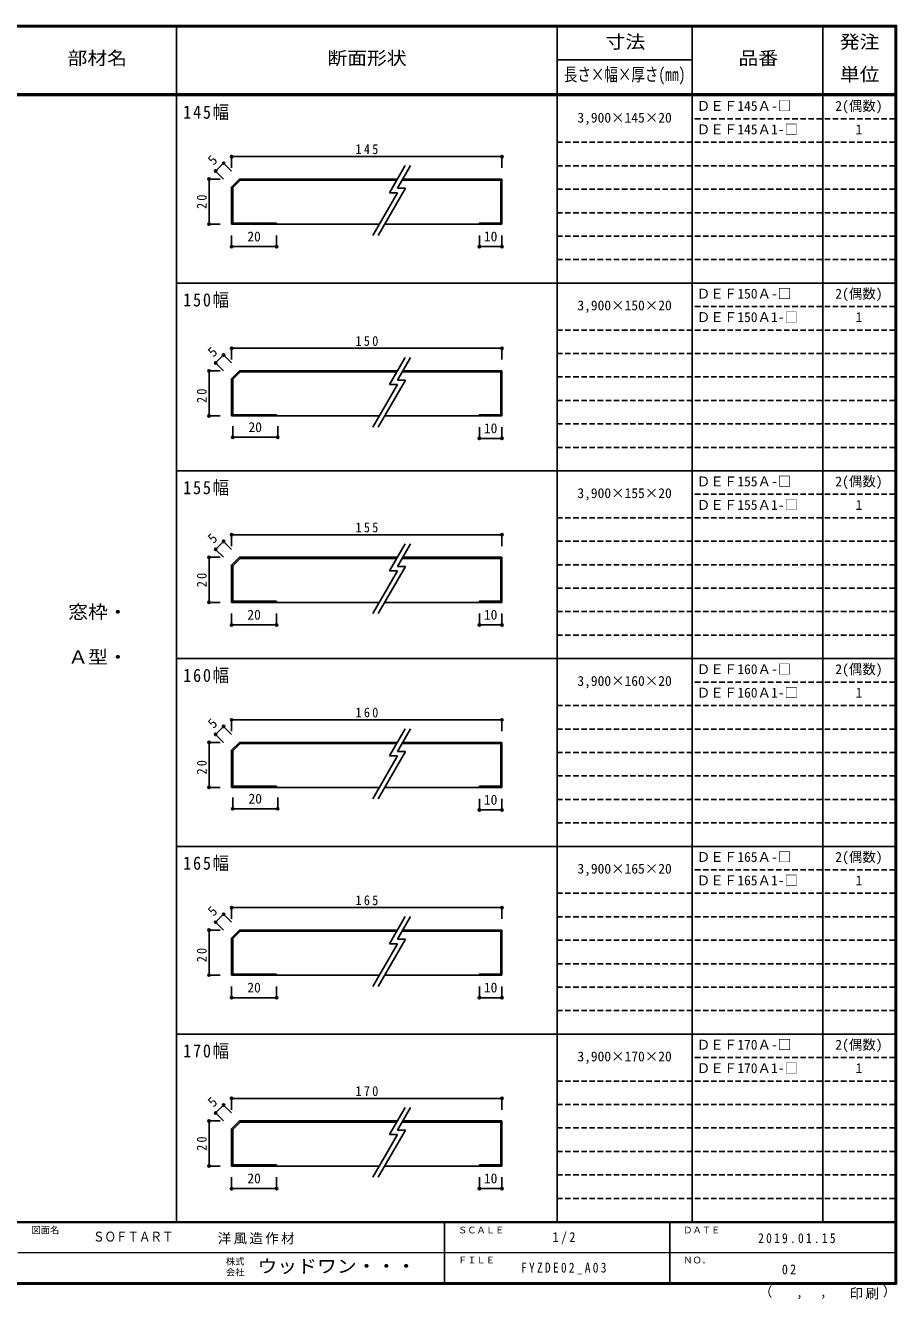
# Model space of a CAD drawing. Units: millimetres, scale not verified. Extents: x -390 to 390, y -286 to 279.
# Drawn here: x 3 to 390, y -286 to 279 of the extents above; entities that cross this region are included whole.
import ezdxf
from ezdxf.enums import TextEntityAlignment as Align

# ---------------------------------------------------------------- set-up
doc = ezdxf.new("R2010")
doc.units = ezdxf.units.MM
doc.header["$LTSCALE"] = 2
doc.header["$PDMODE"] = 32
doc.header["$PDSIZE"] = 1
doc.linetypes.add('DASHED1', pattern=[1.8, 1.2, -0.6])
for name, color, linetype in [('0-4', 3, 'Continuous'), ('0-A', 7, 'Continuous'), ('0-B', 7, 'Continuous'), ('F-1', 7, 'DASHED1'), ('F-A', 7, 'Continuous')]:
    doc.layers.add(name, color=color, linetype=linetype)
doc.styles.add('HG明朝B', font='')
doc.styles.add('ＭＳ ゴシック', font='')
doc.styles.get('HG明朝B').set_extended_font_data('HG明朝B')
doc.styles.get('ＭＳ ゴシック').set_extended_font_data('MS Gothic')

msp = doc.modelspace()

# ---------------------------------------------------------------- linework, layer by layer
at = {"layer": '0-4'}
for p, q in [((98.369, 211.167), (94.833, 207.631)), ((98.576, 210.667), (95.333, 207.424)), ((168.448, 211.167), (98.369, 211.167)), ((168.159, 210.667), (98.576, 210.667)), ((214.333, 210.667), (170.469, 210.667)), ((214.833, 211.167), (170.757, 211.167)), ((214.333, 191.667), (214.333, 210.667)), ((214.833, 191.167), (214.833, 211.167)), ((94.833, 207.631), (94.833, 191.167)), ((95.333, 207.424), (95.333, 191.667)), ((160.46, 191.167), (94.833, 191.167)), ((114.833, 191.667), (95.333, 191.667)), ((114.833, 191.667), (114.833, 191.167)), ((214.833, 191.167), (162.769, 191.167)), ((98.369, 126.047), (94.833, 122.512)), ((98.576, 125.547), (95.333, 122.304)), ((168.448, 126.047), (98.369, 126.047)), ((168.159, 125.547), (98.576, 125.547)), ((214.333, 125.547), (170.469, 125.547)), ((214.833, 126.047), (170.757, 126.047)), ((214.333, 106.547), (214.333, 125.547)), ((214.833, 106.047), (214.833, 126.047)), ((94.833, 122.512), (94.833, 106.047)), ((95.333, 122.304), (95.333, 106.547)), ((160.46, 106.047), (94.833, 106.047)), ((114.833, 106.547), (95.333, 106.547)), ((114.833, 106.547), (114.833, 106.047)), ((214.833, 106.047), (162.769, 106.047)), ((98.369, 43.291), (94.833, 39.755)), ((94.833, 39.755), (94.833, 23.291)), ((98.576, 42.791), (95.333, 39.548)), ((168.448, 43.291), (98.369, 43.291)), ((168.159, 42.791), (98.576, 42.791)), ((214.333, 42.791), (170.469, 42.791)), ((214.833, 43.291), (170.757, 43.291)), ((214.333, 23.791), (214.333, 42.791)), ((214.833, 23.291), (214.833, 43.291)), ((95.333, 39.548), (95.333, 23.791)), ((160.46, 23.291), (94.833, 23.291)), ((114.833, 23.791), (95.333, 23.791)), ((114.833, 23.791), (114.833, 23.291)), ((214.833, 23.291), (162.769, 23.291)), ((98.369, -38.833), (94.833, -42.369)), ((98.576, -39.333), (95.333, -42.576)), ((168.448, -38.833), (98.369, -38.833)), ((168.159, -39.333), (98.576, -39.333)), ((214.333, -39.333), (170.469, -39.333)), ((214.833, -38.833), (170.757, -38.833)), ((214.333, -58.333), (214.333, -39.333)), ((214.833, -58.833), (214.833, -38.833)), ((94.833, -42.369), (94.833, -58.833)), ((95.333, -42.576), (95.333, -58.333)), ((160.46, -58.833), (94.833, -58.833)), ((114.833, -58.333), (95.333, -58.333)), ((114.833, -58.333), (114.833, -58.833)), ((214.833, -58.833), (162.769, -58.833)), ((98.369, -122.167), (94.833, -125.702)), ((98.576, -122.667), (95.333, -125.909)), ((168.448, -122.167), (98.369, -122.167)), ((168.159, -122.667), (98.576, -122.667)), ((214.333, -122.667), (170.469, -122.667)), ((214.833, -122.167), (170.757, -122.167)), ((214.333, -141.667), (214.333, -122.667)), ((214.833, -142.167), (214.833, -122.167)), ((94.833, -125.702), (94.833, -142.167)), ((95.333, -125.909), (95.333, -141.667)), ((160.46, -142.167), (94.833, -142.167)), ((114.833, -141.667), (95.333, -141.667)), ((114.833, -141.667), (114.833, -142.167)), ((214.833, -142.167), (162.769, -142.167)), ((98.369, -206.874), (94.833, -210.409)), ((98.576, -207.374), (95.333, -210.617)), ((168.448, -206.874), (98.369, -206.874)), ((168.159, -207.374), (98.576, -207.374)), ((214.333, -207.374), (170.469, -207.374)), ((214.833, -206.874), (170.757, -206.874)), ((214.333, -226.374), (214.333, -207.374)), ((214.833, -226.874), (214.833, -206.874)), ((94.833, -210.409), (94.833, -226.874)), ((95.333, -210.617), (95.333, -226.374)), ((160.46, -226.874), (94.833, -226.874)), ((114.833, -226.374), (95.333, -226.374)), ((114.833, -226.374), (114.833, -226.874)), ((214.833, -226.874), (162.769, -226.874))]:
    msp.add_line(p, q, dxfattribs=at)
for points in [[(204.833, 191.167), (204.833, 191.667), (214.333, 191.667)], [(204.833, 106.047), (204.833, 106.547), (214.333, 106.547)], [(204.833, 23.291), (204.833, 23.791), (214.333, 23.791)], [(204.833, -58.833), (204.833, -58.333), (214.333, -58.333)], [(204.833, -142.167), (204.833, -141.667), (214.333, -141.667)], [(204.833, -226.874), (204.833, -226.374), (214.333, -226.374)]]:
    msp.add_lwpolyline(points, dxfattribs=at)
at = {"layer": '0-A'}
for p, q in [((171.912, 217.167), (164.95, 205.108)), ((174.222, 217.167), (168.414, 207.108)), ((168.509, 205.108), (157.573, 186.167)), ((171.973, 207.108), (159.883, 186.167)), ((164.95, 205.108), (168.509, 205.108)), ((168.414, 207.108), (171.973, 207.108)), ((171.912, 132.047), (164.95, 119.988)), ((174.222, 132.047), (168.414, 121.988)), ((168.509, 119.988), (157.573, 101.047)), ((171.973, 121.988), (159.883, 101.047)), ((164.95, 119.988), (168.509, 119.988)), ((168.414, 121.988), (171.973, 121.988)), ((171.912, 49.291), (164.95, 37.232)), ((174.222, 49.291), (168.414, 39.232)), ((168.509, 37.232), (157.573, 18.291)), ((171.973, 39.232), (159.883, 18.291)), ((164.95, 37.232), (168.509, 37.232)), ((168.414, 39.232), (171.973, 39.232)), ((171.912, -32.833), (164.95, -44.892)), ((174.222, -32.833), (168.414, -42.892)), ((168.509, -44.892), (157.573, -63.833)), ((171.973, -42.892), (159.883, -63.833)), ((164.95, -44.892), (168.509, -44.892)), ((168.414, -42.892), (171.973, -42.892)), ((171.912, -116.167), (164.95, -128.226)), ((174.222, -116.167), (168.414, -126.226)), ((168.509, -128.226), (157.573, -147.167)), ((171.973, -126.226), (159.883, -147.167)), ((164.95, -128.226), (168.509, -128.226)), ((168.414, -126.226), (171.973, -126.226)), ((171.912, -200.874), (164.95, -212.933)), ((174.222, -200.874), (168.414, -210.933)), ((168.509, -212.933), (157.573, -231.874)), ((171.973, -210.933), (159.883, -231.874)), ((164.95, -212.933), (168.509, -212.933)), ((168.414, -210.933), (171.973, -210.933))]:
    msp.add_line(p, q, dxfattribs=at)
at = {"layer": '0-B', "color": 4}
for p, q in [((94.833, 221.167), (94.833, 216.167)), ((94.833, 221.167), (214.833, 221.167)), ((214.833, 221.167), (214.833, 216.167)), ((91.298, 218.238), (87.762, 214.702)), ((91.298, 218.238), (94.833, 214.702)), ((84.833, 211.167), (84.833, 191.167)), ((84.833, 211.167), (89.833, 211.167)), ((87.762, 214.702), (91.298, 211.167)), ((84.833, 191.167), (89.833, 191.167)), ((94.833, 181.167), (94.833, 186.167)), ((94.833, 181.167), (114.833, 181.167)), ((114.833, 181.167), (114.833, 186.167)), ((204.833, 181.167), (204.833, 186.167)), ((204.833, 181.167), (214.833, 181.167)), ((214.833, 181.167), (214.833, 186.167)), ((94.833, 136.047), (214.833, 136.047)), ((94.833, 136.047), (94.833, 131.047)), ((214.833, 136.047), (214.833, 131.047)), ((91.298, 133.118), (87.762, 129.583)), ((91.298, 133.118), (94.833, 129.583)), ((84.833, 126.047), (89.833, 126.047)), ((84.833, 126.047), (84.833, 106.047)), ((87.762, 129.583), (91.298, 126.047)), ((84.833, 106.047), (89.833, 106.047)), ((95.333, 96.547), (95.333, 101.547)), ((95.333, 96.547), (115.333, 96.547)), ((115.333, 96.547), (115.333, 101.547)), ((204.833, 96.047), (204.833, 101.047)), ((214.833, 96.047), (214.833, 101.047)), ((204.833, 96.047), (214.833, 96.047)), ((94.833, 53.291), (214.833, 53.291)), ((94.833, 53.291), (94.833, 48.291)), ((214.833, 53.291), (214.833, 48.291)), ((91.298, 50.362), (87.762, 46.826)), ((87.762, 46.826), (91.298, 43.291)), ((91.298, 50.362), (94.833, 46.826)), ((84.833, 43.291), (89.833, 43.291)), ((84.833, 43.291), (84.833, 23.291)), ((84.833, 23.291), (89.833, 23.291)), ((94.833, 13.291), (94.833, 18.291)), ((114.833, 13.291), (114.833, 18.291)), ((204.833, 13.291), (204.833, 18.291)), ((214.833, 13.291), (214.833, 18.291)), ((94.833, 13.291), (114.833, 13.291)), ((204.833, 13.291), (214.833, 13.291)), ((91.298, -31.762), (87.762, -35.298)), ((91.298, -31.762), (94.833, -35.298)), ((94.833, -28.833), (214.833, -28.833)), ((94.833, -28.833), (94.833, -33.833)), ((214.833, -28.833), (214.833, -33.833)), ((84.833, -38.833), (89.833, -38.833)), ((84.833, -38.833), (84.833, -58.833)), ((87.762, -35.298), (91.298, -38.833)), ((84.833, -58.833), (89.833, -58.833)), ((95.333, -68.333), (95.333, -63.333)), ((115.333, -68.333), (115.333, -63.333)), ((204.833, -68.833), (204.833, -63.833)), ((214.833, -68.833), (214.833, -63.833)), ((95.333, -68.333), (115.333, -68.333)), ((204.833, -68.833), (214.833, -68.833)), ((94.833, -112.167), (214.833, -112.167)), ((94.833, -112.167), (94.833, -117.167)), ((214.833, -112.167), (214.833, -117.167)), ((91.298, -115.096), (87.762, -118.631)), ((87.762, -118.631), (91.298, -122.167)), ((91.298, -115.096), (94.833, -118.631)), ((84.833, -122.167), (89.833, -122.167)), ((84.833, -122.167), (84.833, -142.167)), ((84.833, -142.167), (89.833, -142.167)), ((94.833, -152.167), (94.833, -147.167)), ((94.833, -152.167), (114.833, -152.167)), ((114.833, -152.167), (114.833, -147.167)), ((204.833, -152.167), (204.833, -147.167)), ((204.833, -152.167), (214.833, -152.167)), ((214.833, -152.167), (214.833, -147.167)), ((94.833, -196.874), (214.833, -196.874)), ((94.833, -196.874), (94.833, -201.874)), ((214.833, -196.874), (214.833, -201.874)), ((91.298, -199.803), (87.762, -203.338)), ((87.762, -203.338), (91.298, -206.874)), ((91.298, -199.803), (94.833, -203.338)), ((84.833, -206.874), (89.833, -206.874)), ((84.833, -206.874), (84.833, -226.874)), ((84.833, -226.874), (89.833, -226.874)), ((94.833, -236.874), (94.833, -231.874)), ((94.833, -236.874), (114.833, -236.874)), ((114.833, -236.874), (114.833, -231.874)), ((204.833, -236.874), (204.833, -231.874)), ((204.833, -236.874), (214.833, -236.874)), ((214.833, -236.874), (214.833, -231.874))]:
    msp.add_line(p, q, dxfattribs=at)
at = {"layer": '0-B'}
for p in [(94.833, 221.167), (214.833, 221.167), (87.762, 214.702), (91.298, 218.238), (84.833, 211.167), (84.833, 191.167), (94.833, 181.167), (114.833, 181.167), (204.833, 181.167), (214.833, 181.167), (94.833, 136.047), (214.833, 136.047), (87.762, 129.583), (91.298, 133.118), (84.833, 126.047), (84.833, 106.047), (95.333, 96.547), (115.333, 96.547), (204.833, 96.047), (214.833, 96.047), (94.833, 53.291), (214.833, 53.291), (87.762, 46.826), (91.298, 50.362), (84.833, 43.291), (84.833, 23.291), (94.833, 13.291), (114.833, 13.291), (204.833, 13.291), (214.833, 13.291), (91.298, -31.762), (94.833, -28.833), (214.833, -28.833), (84.833, -38.833), (87.762, -35.298), (84.833, -58.833), (95.333, -68.333), (115.333, -68.333), (204.833, -68.833), (214.833, -68.833), (94.833, -112.167), (214.833, -112.167), (87.762, -118.631), (91.298, -115.096), (84.833, -122.167), (84.833, -142.167), (94.833, -152.167), (114.833, -152.167), (204.833, -152.167), (214.833, -152.167), (94.833, -196.874), (214.833, -196.874), (87.762, -203.338), (91.298, -199.803), (84.833, -206.874), (84.833, -226.874), (94.833, -236.874), (114.833, -236.874), (204.833, -236.874), (214.833, -236.874)]:
    msp.add_point(p, dxfattribs=at)
at = {"layer": 'F-1', "color": 6, "linetype": 'Continuous'}
for p, q in [((-390, 279), (390, 279)), ((-390, 278.667), (390, 278.667)), ((389.333, 279.333), (389.333, -279.333)), ((389.667, 279.333), (389.667, -279.333)), ((390, 249), (-390, 249)), ((390, 248.333), (-390, 248.333)), ((390, -251.667), (-390, -251.667)), ((390, -252), (-390, -252)), ((189.333, -252), (189.333, -278.667)), ((289.333, -252), (289.333, -278.667)), ((0, -265.333), (389.333, -265.334)), ((390, -278.667), (-390, -278.667)), ((390, -279), (-390, -279)), ((390, -279.333), (-390, -279.333))]:
    msp.add_line(p, q, dxfattribs=at)
at = {"layer": 'F-1', "linetype": 'Continuous'}
for p, q in [((70.333, 279.337), (70.333, -252)), ((239.333, 279.333), (239.333, -251.667)), ((299.333, 279.333), (299.333, -252.003)), ((357.333, 279.333), (357.333, -252.003)), ((239.333, 264.163), (299.333, 264.163)), ((390, 165), (70.333, 165)), ((390, 81.667), (70.333, 81.667)), ((390, -1.667), (70.333, -1.667)), ((390, -85), (70.333, -85)), ((390, -168.333), (70.333, -168.333))]:
    msp.add_line(p, q, dxfattribs=at)
at = {"layer": 'F-1'}
for p, q in [((389.333, 237.917), (299.333, 237.917)), ((389.333, 227.5), (239.333, 227.5)), ((389.333, 217.083), (239.333, 217.083)), ((389.333, 206.667), (239.333, 206.667)), ((389.333, 196.25), (239.333, 196.25)), ((389.333, 185.833), (239.333, 185.833)), ((389.333, 175.417), (239.333, 175.417)), ((389.333, 154.583), (299.333, 154.583)), ((389.333, 144.167), (239.333, 144.167)), ((389.333, 133.75), (239.333, 133.75)), ((389.333, 123.333), (239.333, 123.333)), ((389.333, 112.917), (239.333, 112.917)), ((389.333, 102.5), (239.333, 102.5)), ((389.333, 92.083), (239.333, 92.083)), ((389.333, 71.25), (299.333, 71.25)), ((389.333, 60.833), (239.333, 60.833)), ((389.333, 50.417), (239.333, 50.417)), ((389.333, 40), (239.333, 40)), ((389.333, 29.583), (239.333, 29.583)), ((389.333, 19.167), (239.333, 19.167)), ((389.333, 8.75), (239.333, 8.75)), ((389.333, -12.083), (299.333, -12.083)), ((389.333, -22.5), (239.333, -22.5)), ((389.333, -32.917), (239.333, -32.917)), ((389.333, -43.333), (239.333, -43.333)), ((389.333, -53.75), (239.333, -53.75)), ((389.333, -64.167), (239.333, -64.167)), ((389.333, -74.583), (239.333, -74.583)), ((389.333, -95.417), (299.333, -95.417)), ((389.333, -105.833), (239.333, -105.833)), ((389.333, -116.25), (239.333, -116.25)), ((389.333, -126.667), (239.333, -126.667)), ((389.333, -137.083), (239.333, -137.083)), ((389.333, -147.5), (239.333, -147.5)), ((389.333, -157.917), (239.333, -157.917)), ((389.333, -178.75), (299.333, -178.75)), ((389.333, -189.167), (239.333, -189.167)), ((389.333, -199.583), (239.333, -199.583)), ((389.333, -210), (239.333, -210)), ((389.333, -220.417), (239.333, -220.417)), ((389.333, -230.833), (239.333, -230.833)), ((389.333, -241.25), (239.333, -241.25))]:
    msp.add_line(p, q, dxfattribs=at)
at = {"layer": 'F-1', "color": 6, "linetype": 'Continuous'}
msp.add_lwpolyline([(-390, 279.333), (390, 279.333), (390, -279.333)], dxfattribs=at)

# ---------------------------------------------------------------- texts
at = {"layer": '0-A', "style": 'ＭＳ ゴシック'}
for s, p in [('ＤＥＦ145Ａ-□', (301.333, 240.125)), ('2(偶数)', (362.833, 240.125)), ('3,900×145×20', (248.333, 234.917)), ('ＤＥＦ145Ａ1-□', (301.333, 229.708)), ('1', (371.833, 229.708)), ('ＤＥＦ150Ａ-□', (301.333, 156.792)), ('2(偶数)', (362.833, 156.792)), ('3,900×150×20', (248.333, 151.583)), ('ＤＥＦ150Ａ1-□', (301.333, 146.375)), ('1', (371.833, 146.375)), ('ＤＥＦ155Ａ-□', (301.333, 73.458)), ('2(偶数)', (362.833, 73.458)), ('3,900×155×20', (248.333, 68.25)), ('ＤＥＦ155Ａ1-□', (301.333, 63.042)), ('1', (371.833, 63.042)), ('ＤＥＦ160Ａ-□', (301.333, -9.875)), ('2(偶数)', (362.833, -9.875)), ('3,900×160×20', (248.333, -15.083)), ('ＤＥＦ160Ａ1-□', (301.333, -20.292)), ('1', (371.833, -20.292)), ('ＤＥＦ165Ａ-□', (301.333, -93.208)), ('2(偶数)', (362.833, -93.208)), ('3,900×165×20', (248.333, -98.417)), ('ＤＥＦ165Ａ1-□', (301.333, -103.625)), ('1', (371.833, -103.625)), ('ＤＥＦ170Ａ-□', (301.333, -176.542)), ('2(偶数)', (362.833, -176.542)), ('3,900×170×20', (248.333, -181.75)), ('ＤＥＦ170Ａ1-□', (301.333, -186.958)), ('1', (371.833, -186.958))]:
    msp.add_text(s, height=4.399, dxfattribs=at).set_placement(p, align=Align.BOTTOM_LEFT)
at = {"layer": '0-A', "style": 'ＭＳ ゴシック', "width": 1.1}
for s, p in [('窓枠・', (22.333, 14.333)), ('Ａ型・', (22.333, -5.667))]:
    msp.add_text(s, height=5.865, dxfattribs=at).set_placement(p, align=Align.BOTTOM_LEFT)
at = {"layer": '0-A', "char_height": 5.865, "attachment_point": 7, "style": 'ＭＳ ゴシック'}
for s, insert in [('\\T1.22;\\W0.9;145幅', (73.333, 237.333)), ('\\T1.22;\\W0.9;150幅', (73.333, 154)), ('\\T1.22;\\W0.9;155幅', (73.333, 70.667)), ('\\T1.22;\\W0.9;160幅', (73.333, -12.667)), ('\\T1.22;\\W0.9;165幅', (73.333, -96)), ('\\T1.22;\\W0.9;170幅', (73.333, -179.333))]:
    msp.add_mtext(s, dxfattribs=dict(at, insert=insert))
at = {"layer": '0-B', "style": 'ＭＳ ゴシック'}
for p in [(87.762, 216.116), (87.762, 130.997), (87.762, 48.241), (87.762, -33.884), (87.762, -117.217), (87.762, -201.924)]:
    msp.add_text('5', height=4.399, rotation=45, dxfattribs=at).set_placement(p, align=Align.BOTTOM_LEFT)
for s, p in [('20', (101.833, 182.167)), ('10', (206.833, 182.167)), ('20', (102.333, 97.547)), ('10', (206.833, 97.047)), ('20', (101.833, 14.291)), ('10', (206.833, 14.291)), ('20', (102.333, -67.333)), ('10', (206.833, -67.833)), ('20', (101.833, -151.167)), ('10', (206.833, -151.167)), ('20', (101.833, -235.874)), ('10', (206.833, -235.874))]:
    msp.add_text(s, height=4.399, dxfattribs=at).set_placement(p, align=Align.BOTTOM_LEFT)
at = {"layer": '0-B', "char_height": 4.399, "attachment_point": 7, "style": 'ＭＳ ゴシック'}
for s, insert in [('\\T1.38;\\W0.9;145', (149.833, 222.167)), ('\\T1.38;\\W0.9;150', (149.833, 137.047)), ('\\T1.38;\\W0.9;155', (149.833, 54.291)), ('\\T1.38;\\W0.9;160', (149.833, -27.833)), ('\\T1.38;\\W0.9;165', (149.833, -111.167)), ('\\T1.38;\\W0.9;170', (149.833, -195.874))]:
    msp.add_mtext(s, dxfattribs=dict(at, insert=insert))
at = {"layer": '0-B', "char_height": 4.399, "attachment_point": 7, "rotation": 90, "style": 'ＭＳ ゴシック'}
for insert in [(83.833, 197.917), (83.833, 111.797), (83.833, 30.041), (83.833, -53.083), (83.833, -136.417), (83.833, -220.124)]:
    msp.add_mtext('\\T1.36;\\W0.9;20', dxfattribs=dict(at, insert=insert))
at = {"layer": 'F-A'}
for s, height, style, width, p in [('寸法', 5.865, 'ＭＳ ゴシック', 1.1, (260.833, 267.413)), ('発注', 5.865, 'ＭＳ ゴシック', 1.1, (364.833, 267.413)), ('部材名', 5.865, 'ＭＳ ゴシック', 1.1, (22, 260.167)), ('断面形状', 5.865, 'ＭＳ ゴシック', 1.1, (137.333, 260.167)), ('品番', 5.865, 'ＭＳ ゴシック', 1.1, (319.833, 260.163)), ('長さ×幅×厚さ(㎜)', 5.865, 'ＭＳ ゴシック', 0.75, (242.333, 252.917)), ('単位', 5.865, 'ＭＳ ゴシック', 1.1, (364.833, 252.914)), ('ＳＯＦＴＡＲＴ', 4.399, 'HG明朝B', 0.85, (33.333, -261.719)), ('ウッドワン・・・', 5.865, 'ＭＳ ゴシック', 1.1, (106.333, -276))]:
    msp.add_text(s, height=height, dxfattribs=dict(at, style=style, width=width)).set_placement(p, align=Align.BOTTOM_LEFT)
at = {"layer": 'F-A', "style": 'ＭＳ ゴシック'}
for s, height, p in [('図面名', 2.933, (6, -257.667)), ('ＳＣＡＬＥ', 2.933, (195.333, -257.667)), ('ＤＡＴＥ', 2.933, (295.333, -257.667)), ('株式', 2.933, (92.333, -271.6)), ('ＦＩＬＥ', 2.933, (195.333, -271)), ('ＮＯ．', 2.933, (295.333, -271)), ('会社', 2.933, (92.333, -276.4)), ('（', 4.399, (328.936, -286.221)), ('）', 4.399, (383.894, -285.942)), (',', 4.399, (345.419, -286.221)), (',', 4.399, (356.013, -286.035))]:
    msp.add_text(s, height=height, dxfattribs=at).set_placement(p, align=Align.BOTTOM_LEFT)
at = {"layer": 'F-A', "char_height": 4.399, "attachment_point": 7, "style": 'ＭＳ ゴシック'}
for s, insert in [('\\T1.17;洋風造作材', (88.695, -261.667)), ('\\T1.38;\\W0.9;1/2', (237.333, -261.667)), ('\\T1.39;\\W0.85;2019.01.15', (328.583, -261.167)), ('\\T1.39;\\W0.85;FYZDE02_A03', (223.333, -275)), ('\\T1.36;\\W0.9;02', (339.083, -275)), ('\\T1.17;印刷', (369.21, -286.128))]:
    msp.add_mtext(s, dxfattribs=dict(at, insert=insert))

doc.saveas('drawing.dxf')
